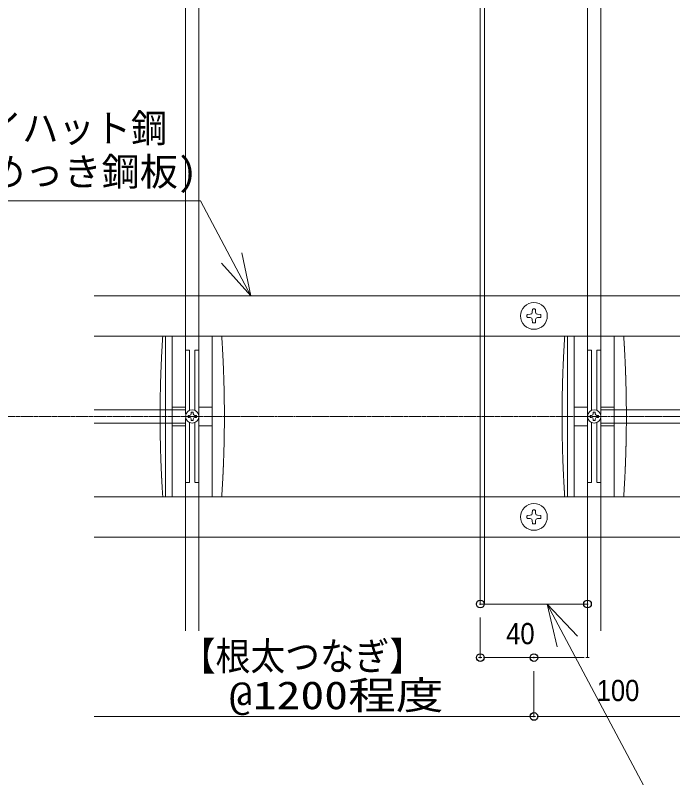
# Model space of a CAD drawing. Units: millimetres, scale not verified. Extents: x -12715 to 12220, y -3398 to 4210.
# Drawn here: x -3462.8 to -3217.5, y 2920.1 to 3204.7 of the extents above; entities that cross this region are included whole.
import ezdxf
from ezdxf.enums import TextEntityAlignment as Align

# ---------------------------------------------------------------- set-up
doc = ezdxf.new("R2010")
doc.units = ezdxf.units.MM
doc.header["$LTSCALE"] = 5.7
doc.header["$PDMODE"] = 32
doc.header["$PDSIZE"] = 2.85
doc.linetypes.add('CHAIN1', pattern=[8, 5, -1, 1, -1])
doc.linetypes.add('DASHED1', pattern=[1.8, 1.2, -0.6])
for name, color, linetype, lineweight in [('0-1_デッキ', 7, 'Continuous', 9), ('0-2_文字', 4, 'Continuous', 9), ('0-3_寸法', 7, 'Continuous', 9), ('0-5_根太', 4, 'Continuous', 9), ('0-6_ビス', 2, 'Continuous', 9), ('0-7_0', 7, 'Continuous', 9), ('0-A_WQCS', 4, 'Continuous', 9)]:
    doc.layers.add(name, color=color, linetype=linetype, lineweight=lineweight)
doc.layers.add('0-8_DEFPOINTS', color=7, linetype='Continuous')
doc.styles.add('Osaka', font='')
doc.styles.add('ＭＳ ゴシック', font='')
doc.styles.get('Osaka').set_extended_font_data('Osaka')
doc.styles.get('ＭＳ ゴシック').set_extended_font_data('MS Gothic')

# ---------------------------------------------------------------- blocks, each defined once
blk = doc.blocks.new('グループ-218-1')
at = {"layer": '0-5_根太', "linetype": 'DASHED1'}
for p, q in [((-148038.6, 7198.7), (-126754.2, 7198.7)), ((-148038.6, 6598.7), (-126754.2, 6598.7)), ((-148038.6, 4198.7), (-126754.2, 4198.7)), ((-148038.6, 3598.7), (-126754.2, 3598.7))]:
    blk.add_line(p, q, dxfattribs=at)
at = {"layer": '0-5_根太', "linetype": 'CHAIN1'}
blk.add_line((-159793.2, 5398.7), (-125793.2, 5398.7), dxfattribs=at)
blk = doc.blocks.new('グループ-229-1')
at = {"layer": '0-6_ビス'}
for p, q in [((-141498.1, 3952.3), (-141497.4, 3999.9)), ((-141527.8, 3874.8), (-141575.5, 3875.5)), ((-141527.8, 3922.6), (-141507.5, 3932)), ((-141527.8, 3874.8), (-141507.5, 3865.4)), ((-141498.1, 3952.3), (-141507.5, 3932)), ((-141450.4, 3952.3), (-141441, 3932)), ((-141420.7, 3922.6), (-141441, 3932)), ((-141420.7, 3874.8), (-141441, 3865.4)), ((-141420.7, 3922.6), (-141373, 3921.9)), ((-141498.1, 3845.1), (-141507.5, 3865.4)), ((-141450.4, 3845.1), (-141451.1, 3797.5)), ((-141450.4, 3845.1), (-141441, 3865.4))]:
    blk.add_line(p, q, dxfattribs=at)
for points in [[(-141450.4, 3952.3), (-141451.1, 3999.9), (-141452.6, 4000.3), (-141454.2, 4000.6), (-141455.7, 4000.9), (-141457.3, 4001.2), (-141458.8, 4001.4), (-141460.3, 4001.6), (-141461.9, 4001.8), (-141463.4, 4002), (-141465, 4002.2), (-141466.5, 4002.3), (-141468.1, 4002.4), (-141469.6, 4002.5), (-141471.2, 4002.5), (-141472.7, 4002.6), (-141474.2, 4002.6), (-141475.8, 4002.6), (-141477.3, 4002.5), (-141478.9, 4002.5), (-141480.4, 4002.4), (-141482, 4002.3), (-141483.5, 4002.2), (-141485, 4002), (-141486.6, 4001.8), (-141488.1, 4001.6), (-141489.7, 4001.4), (-141491.2, 4001.2), (-141492.8, 4000.9), (-141494.3, 4000.6), (-141495.8, 4000.3), (-141497.4, 3999.9)], [(-141527.8, 3922.6), (-141575.5, 3921.9), (-141575.8, 3920.3), (-141576.1, 3918.8), (-141576.4, 3917.2), (-141576.7, 3915.7), (-141577, 3914.1), (-141577.2, 3912.6), (-141577.4, 3911), (-141577.6, 3909.5), (-141577.7, 3908), (-141577.8, 3906.4), (-141577.9, 3904.9), (-141578, 3903.3), (-141578.1, 3901.8), (-141578.1, 3900.2), (-141578.1, 3898.7), (-141578.1, 3897.2), (-141578.1, 3895.6), (-141578, 3894.1), (-141577.9, 3892.5), (-141577.8, 3891), (-141577.7, 3889.4), (-141577.6, 3887.9), (-141577.4, 3886.4), (-141577.2, 3884.8), (-141577, 3883.3), (-141576.7, 3881.7), (-141576.4, 3880.2), (-141576.1, 3878.6), (-141575.8, 3877.1), (-141575.5, 3875.5)], [(-141420.7, 3874.8), (-141373, 3875.5), (-141372.7, 3877.1), (-141372.3, 3878.6), (-141372, 3880.2), (-141371.8, 3881.7), (-141371.5, 3883.3), (-141371.3, 3884.8), (-141371.1, 3886.4), (-141370.9, 3887.9), (-141370.8, 3889.4), (-141370.6, 3891), (-141370.5, 3892.5), (-141370.5, 3894.1), (-141370.4, 3895.6), (-141370.4, 3897.2), (-141370.4, 3898.7), (-141370.4, 3900.2), (-141370.4, 3901.8), (-141370.5, 3903.3), (-141370.5, 3904.9), (-141370.6, 3906.4), (-141370.8, 3908), (-141370.9, 3909.5), (-141371.1, 3911), (-141371.3, 3912.6), (-141371.5, 3914.1), (-141371.8, 3915.7), (-141372, 3917.2), (-141372.3, 3918.8), (-141372.7, 3920.3), (-141373, 3921.9)], [(-141498.1, 3845.1), (-141497.4, 3797.5), (-141495.8, 3797.1), (-141494.3, 3796.8), (-141492.8, 3796.5), (-141491.2, 3796.2), (-141489.7, 3796), (-141488.1, 3795.8), (-141486.6, 3795.6), (-141485, 3795.4), (-141483.5, 3795.2), (-141482, 3795.1), (-141480.4, 3795), (-141478.9, 3794.9), (-141477.3, 3794.9), (-141475.8, 3794.8), (-141474.2, 3794.8), (-141472.7, 3794.8), (-141471.2, 3794.9), (-141469.6, 3794.9), (-141468.1, 3795), (-141466.5, 3795.1), (-141465, 3795.2), (-141463.4, 3795.4), (-141461.9, 3795.6), (-141460.3, 3795.8), (-141458.8, 3796), (-141457.3, 3796.2), (-141455.7, 3796.5), (-141454.2, 3796.8), (-141452.6, 3797.1), (-141451.1, 3797.5)]]:
    blk.add_lwpolyline(points, dxfattribs=at)
blk.add_circle((-141474.2, 3898.7), 200, dxfattribs=at)
blk = doc.blocks.new('グループ-230-1')
at = {"layer": '0-6_ビス'}
for p, q in [((-141498.1, 6952.3), (-141507.5, 6932)), ((-141450.4, 6952.3), (-141451.1, 6999.9)), ((-141450.4, 6952.3), (-141441, 6932)), ((-141527.8, 6922.6), (-141575.5, 6921.9)), ((-141527.8, 6922.6), (-141507.5, 6932)), ((-141527.8, 6874.8), (-141507.5, 6865.4)), ((-141498.1, 6845.1), (-141507.5, 6865.4)), ((-141498.1, 6845.1), (-141497.4, 6797.5)), ((-141450.4, 6845.1), (-141441, 6865.4)), ((-141420.7, 6922.6), (-141441, 6932)), ((-141420.7, 6874.8), (-141441, 6865.4)), ((-141420.7, 6874.8), (-141373, 6875.5))]:
    blk.add_line(p, q, dxfattribs=at)
for points in [[(-141498.1, 6952.3), (-141497.4, 6999.9), (-141495.8, 7000.3), (-141494.3, 7000.6), (-141492.8, 7000.9), (-141491.2, 7001.2), (-141489.7, 7001.4), (-141488.1, 7001.6), (-141486.6, 7001.8), (-141485, 7002), (-141483.5, 7002.2), (-141482, 7002.3), (-141480.4, 7002.4), (-141478.9, 7002.5), (-141477.3, 7002.5), (-141475.8, 7002.6), (-141474.2, 7002.6), (-141472.7, 7002.6), (-141471.2, 7002.5), (-141469.6, 7002.5), (-141468.1, 7002.4), (-141466.5, 7002.3), (-141465, 7002.2), (-141463.4, 7002), (-141461.9, 7001.8), (-141460.3, 7001.6), (-141458.8, 7001.4), (-141457.3, 7001.2), (-141455.7, 7000.9), (-141454.2, 7000.6), (-141452.6, 7000.3), (-141451.1, 6999.9)], [(-141527.8, 6874.8), (-141575.5, 6875.5), (-141575.8, 6877.1), (-141576.1, 6878.6), (-141576.4, 6880.2), (-141576.7, 6881.7), (-141577, 6883.3), (-141577.2, 6884.8), (-141577.4, 6886.4), (-141577.6, 6887.9), (-141577.7, 6889.4), (-141577.8, 6891), (-141577.9, 6892.5), (-141578, 6894.1), (-141578.1, 6895.6), (-141578.1, 6897.2), (-141578.1, 6898.7), (-141578.1, 6900.2), (-141578.1, 6901.8), (-141578, 6903.3), (-141577.9, 6904.9), (-141577.8, 6906.4), (-141577.7, 6908), (-141577.6, 6909.5), (-141577.4, 6911), (-141577.2, 6912.6), (-141577, 6914.1), (-141576.7, 6915.7), (-141576.4, 6917.2), (-141576.1, 6918.8), (-141575.8, 6920.3), (-141575.5, 6921.9)], [(-141450.4, 6845.1), (-141451.1, 6797.5), (-141452.6, 6797.1), (-141454.2, 6796.8), (-141455.7, 6796.5), (-141457.3, 6796.2), (-141458.8, 6796), (-141460.3, 6795.8), (-141461.9, 6795.6), (-141463.4, 6795.4), (-141465, 6795.2), (-141466.5, 6795.1), (-141468.1, 6795), (-141469.6, 6794.9), (-141471.2, 6794.9), (-141472.7, 6794.8), (-141474.2, 6794.8), (-141475.8, 6794.8), (-141477.3, 6794.9), (-141478.9, 6794.9), (-141480.4, 6795), (-141482, 6795.1), (-141483.5, 6795.2), (-141485, 6795.4), (-141486.6, 6795.6), (-141488.1, 6795.8), (-141489.7, 6796), (-141491.2, 6796.2), (-141492.8, 6796.5), (-141494.3, 6796.8), (-141495.8, 6797.1), (-141497.4, 6797.5)], [(-141420.7, 6922.6), (-141373, 6921.9), (-141372.7, 6920.3), (-141372.3, 6918.8), (-141372, 6917.2), (-141371.8, 6915.7), (-141371.5, 6914.1), (-141371.3, 6912.6), (-141371.1, 6911), (-141370.9, 6909.5), (-141370.8, 6908), (-141370.6, 6906.4), (-141370.5, 6904.9), (-141370.5, 6903.3), (-141370.4, 6901.8), (-141370.4, 6900.2), (-141370.4, 6898.7), (-141370.4, 6897.2), (-141370.4, 6895.6), (-141370.5, 6894.1), (-141370.5, 6892.5), (-141370.6, 6891), (-141370.8, 6889.4), (-141370.9, 6887.9), (-141371.1, 6886.4), (-141371.3, 6884.8), (-141371.5, 6883.3), (-141371.8, 6881.7), (-141372, 6880.2), (-141372.3, 6878.6), (-141372.7, 6877.1), (-141373, 6875.5)]]:
    blk.add_lwpolyline(points, dxfattribs=at)
blk.add_circle((-141474.2, 6898.7), 200, dxfattribs=at)
blk = doc.blocks.new('シンボル-23')
at = {"layer": '0-2_文字', "style": 'ＭＳ ゴシック', "width": 0.95}
blk.add_text('根太:アイハット鋼', height=417.9, dxfattribs=at).set_placement((-1232, 430.3), align=Align.BOTTOM_LEFT)
at = {"layer": '0-2_文字', "style": 'ＭＳ ゴシック'}
blk.add_text('(高耐食めっき鋼板)', height=417.9, dxfattribs=at).set_placement((-1314.7, -217.8), align=Align.BOTTOM_LEFT)
blk = doc.blocks.new('_DOT')
at = {"layer": '0-7_0'}
for p, q in [((-20, 0), (-40, 0)), ((-10, 0), (10, 0))]:
    blk.add_line(p, q, dxfattribs=at)
blk = doc.blocks.new('グループ-321-1')
at = {"layer": '0-A_WQCS'}
blk.add_line((16, -39.2), (16, -62.5), dxfattribs=at)
for points in [[(-39.2, -16), (-62.5, -16), (-62.5, 16), (-39.2, 16)], [(-16, 39.3), (-16, 62.5), (16, 62.5), (16, 39.3)], [(39.2, 16), (62.5, 16), (62.5, -16), (39.2, -16)], [(16, -62.5), (-16, -62.5), (-16, -39.2)]]:
    blk.add_lwpolyline(points, dxfattribs=at)
blk.add_circle((0, 0), 100, dxfattribs=at)
for centre, start, end in [((-39.2, 39.3), 270, 0), ((39.2, 39.3), 180, 270), ((-39.2, -39.2), 0, 90), ((39.2, -39.2), 90, 180)]:
    blk.add_arc(centre, 23.2, start, end, dxfattribs=at)
blk = doc.blocks.new('グループ-322-1')
at = {"layer": '0-A_WQCS'}
blk.add_blockref('グループ-321-1', (0, 0), dxfattribs=at)
blk = doc.blocks.new('グループ-323-1')
at = {"layer": '0-A_WQCS', "linetype": 'DASHED1'}
for p, q in [((440, 1200), (-440, 1200)), ((-400, 1193.3), (-400, -1193.3)), ((-299.7, 1200), (-299.7, -1200)), ((-99.7, 1200), (-99.7, 29.8)), ((99.7, 29.8), (99.7, 1200)), ((299.7, -1200), (299.7, 1200)), ((-99.7, 988.4), (-40, 988.4)), ((-40, 96), (-40, 988.4)), ((40, 988.4), (40, 96)), ((40, 988.4), (99.7, 988.4)), ((-99.7, 140), (-299.7, 140)), ((99.7, 140), (299.7, 140)), ((-99.7, -29.8), (-99.7, -1200)), ((-40, -988.4), (-40, -96)), ((40, -96), (40, -988.4)), ((99.7, -1200), (99.7, -29.8)), ((-99.7, -140), (-299.7, -140)), ((99.7, -140), (299.7, -140)), ((-40, -988.4), (-99.7, -988.4)), ((99.7, -988.4), (40, -988.4)), ((440, -1200), (-440, -1200))]:
    blk.add_line(p, q, dxfattribs=at)
at = {"layer": '0-A_WQCS'}
for p, q in [((-99.7, 1200), (100.3, 1200)), ((100.3, -1200), (-99.7, -1200))]:
    blk.add_line(p, q, dxfattribs=at)
at = {"layer": '0-A_WQCS', "linetype": 'DASHED1'}
for centre, start, end in [((17540, 0), 176.1817, 183.8183), ((-17540, 0), 0, 3.8183), ((-17540, 0), 356.1817, 0)]:
    blk.add_arc(centre, 18020, start, end, dxfattribs=at)
at = {"layer": '0-A_WQCS'}
blk.add_blockref('グループ-322-1', (0, 0), dxfattribs=at)
blk = doc.blocks.new('グループ-324-1')
at = {"layer": '0-A_WQCS'}
blk.add_blockref('グループ-323-1', (0, 0), dxfattribs=at)
blk = doc.blocks.new('WQCS2016平')
at = {"layer": '0-A_WQCS'}
blk.add_blockref('グループ-324-1', (0, 0), dxfattribs=at)

msp = doc.modelspace()

# ---------------------------------------------------------------- linework, layer by layer
at = {"layer": '0-1_デッキ'}
for p, q in [((-3399.265, 3057.468), (-3399.265, 3539.968)), ((-3394.265, 2974.968), (-3394.265, 3539.968)), ((-3249.265, 2974.968), (-3249.265, 3539.968)), ((-3244.265, 3057.468), (-3244.265, 3539.968)), ((-3399.265, 3057.468), (-3399.265, 3202.468)), ((-3244.265, 3057.468), (-3244.265, 3202.468)), ((-3433.379, 3057.468), (-3399.265, 3057.468)), ((-3244.265, 3057.468), (-3099.265, 3057.468)), ((-3399.265, 3052.468), (-3433.379, 3052.468)), ((-3399.265, 2974.968), (-3399.265, 3052.468)), ((-3244.265, 2974.968), (-3244.265, 3052.468)), ((-3099.265, 3052.468), (-3244.265, 3052.468))]:
    msp.add_line(p, q, dxfattribs=at)
at = {"layer": '0-1_デッキ', "color": 2}
for points in [[(-3289.27, 3534.968), (-3249.27, 3534.968), (-3249.27, 2984.968), (-3289.27, 2984.968)], [(-3289.27, 3534.968), (-3287.67, 3534.968), (-3287.67, 2984.968), (-3289.27, 2984.968)]]:
    msp.add_lwpolyline(points, close=True, dxfattribs=at)
at = {"layer": '0-2_文字'}
for q in [(-3521.13, 3135.395), (-3374.864, 3099.968)]:
    msp.add_line((-3393.638, 3135.395), q, dxfattribs=at)
for points in [[(-3378.281, 3116.043), (-3374.864, 3099.968), (-3385.861, 3112.181)], [(-3006.414, 2864.813), (-3200.414, 2864.813), (-3264.27, 2984.968)], [(-3260.573, 2968.954), (-3264.27, 2984.968), (-3253.061, 2972.948)]]:
    msp.add_lwpolyline(points, dxfattribs=at)
at = {"layer": '0-3_寸法'}
for p, q in [((-3289.27, 2979.968), (-3289.27, 2964.968)), ((-3249.27, 2979.968), (-3249.27, 2964.968)), ((-3251.774, 2964.968), (-3286.766, 2964.968)), ((-3269.268, 2959.968), (-3269.268, 2943)), ((-3174.269, 2943), (-3266.764, 2943))]:
    msp.add_line(p, q, dxfattribs=at)
at = {"layer": '0-3_寸法', "color": 4}
msp.add_lwpolyline([(-3269.268, 2959.968), (-3269.268, 2943), (-3433.379, 2943)], dxfattribs=at)
at = {"layer": '0-8_DEFPOINTS'}
for p in [(-3289.27, 2984.968), (-3249.27, 2984.968), (-3289.27, 2964.968), (-3269.268, 2964.968), (-3269.268, 2943)]:
    msp.add_point(p, dxfattribs=at)

# ---------------------------------------------------------------- block references
at = {"layer": '0-2_文字', "xscale": 0.025, "yscale": 0.025}
msp.add_blockref('シンボル-23', (-3490.33, 3143.379), dxfattribs=at)
at = {"layer": '0-3_寸法', "xscale": 0.06259308, "yscale": 0.06259308, "rotation": 180}
for p in [(-3289.27, 2964.968), (-3269.268, 2943)]:
    msp.add_blockref('_DOT', p, dxfattribs=at)
at = {"layer": '0-3_寸法', "xscale": 0.06259308, "yscale": 0.06259308}
msp.add_blockref('_DOT', (-3249.27, 2964.968), dxfattribs=at)
at = {"layer": '0-5_根太', "xscale": 0.025, "yscale": 0.025}
msp.add_blockref('グループ-218-1', (267.586, 2920), dxfattribs=at)
at = {"layer": '0-6_ビス', "xscale": 0.025, "yscale": 0.025}
for name in ['グループ-230-1', 'グループ-229-1']:
    msp.add_blockref(name, (267.586, 2920), dxfattribs=at)
at = {"layer": '0-A_WQCS', "xscale": 0.025, "yscale": 0.025}
for p in [(-3396.765, 3054.968), (-3246.765, 3054.968)]:
    msp.add_blockref('WQCS2016平', p, dxfattribs=at)

# ---------------------------------------------------------------- texts
at = {"layer": '0-3_寸法', "style": 'Osaka', "width": 0.9}
for s, p in [('40', (-3279.612, 2967.594)), ('100', (-3245.833, 2946.366))]:
    msp.add_text(s, height=7.918, dxfattribs=at).set_placement(p, align=Align.BOTTOM_LEFT)
at = {"layer": '0-3_寸法', "color": 4, "style": 'ＭＳ ゴシック'}
for s, height, width, p in [('【根太つなぎ】', 10.56, 0.9, (-3400.987, 2957.085)), ('@1200程度', 10.45, 1.25, (-3383.059, 2942.582))]:
    msp.add_text(s, height=height, dxfattribs=dict(at, width=width)).set_placement(p, align=Align.BOTTOM_LEFT)

doc.saveas('drawing.dxf')
